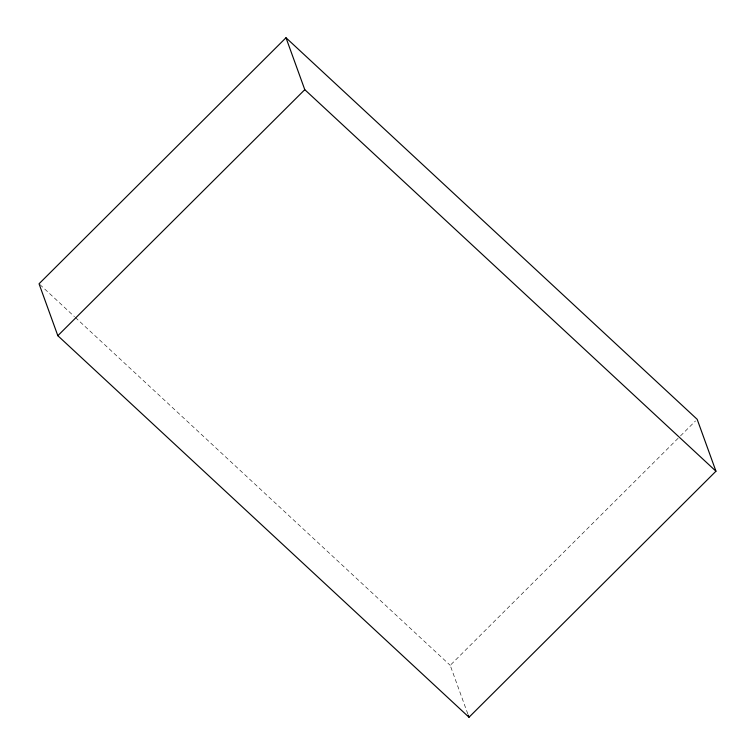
<?xml version="1.0" encoding="UTF-8"?>
<svg xmlns="http://www.w3.org/2000/svg" width="755" height="755" viewBox="0 0 755 755"><rect width="100%" height="100%" fill="white"/><g stroke="black" fill="none" stroke-linecap="round" stroke-linejoin="round"><path stroke-width="0.57" stroke-dasharray="3.77 2.83" d="M467.807 713.937L450.216 665.334L679.642 436.758M680.481 435.918L695.497 420.96M39.911 284.588L74.462 316.647M75.321 317.449L450.216 665.334"/><path stroke-width="1.13" d="M285.994 37.75L39.043 283.786L57.833 335.701L469.006 717.25L715.957 471.214L697.167 419.299L285.994 37.75L304.784 89.666L715.957 471.214M57.833 335.701L304.784 89.666M468.204 715.042L469.006 717.25"/></g></svg>
